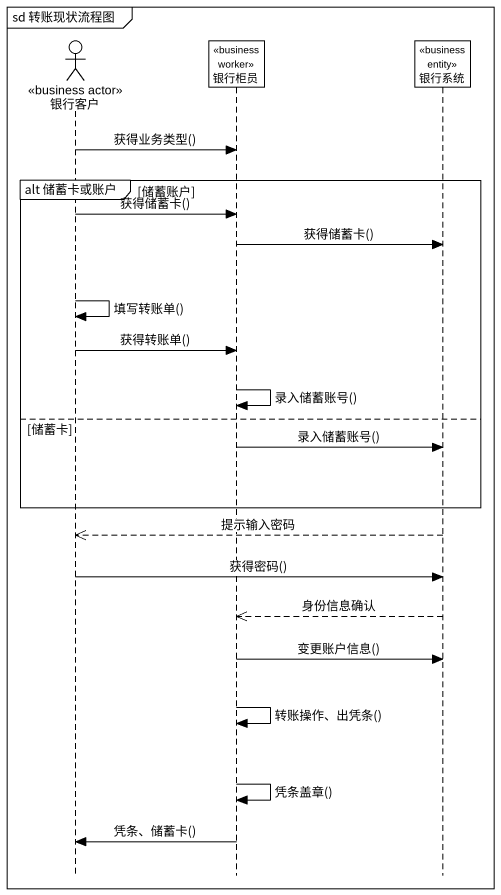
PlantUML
@startuml
mainframe sd 转账现状流程图
hide footbox
actor 银行客户 <<business actor>>
participant 银行柜员 <<business worker>>
participant 银行系统 <<business entity>>

银行客户 -> 银行柜员 : 获得业务类型()
group alt 储蓄卡或账户 [储蓄账户]
  银行客户 -> 银行柜员 : 获得储蓄卡()
  银行柜员 -> 银行系统 : 获得储蓄卡()
  银行客户 -> 银行客户 : 填写转账单()
  银行客户 -> 银行柜员 : 获得转账单()
  银行柜员 -> 银行柜员 : 录入储蓄账号()
else 储蓄卡
  银行柜员 -> 银行系统 : 录入储蓄账号()
end
银行系统 -->> 银行客户 : 提示输入密码
银行客户 -> 银行系统 : 获得密码()
银行系统 -->> 银行柜员 : 身份信息确认
银行柜员 -> 银行系统 : 变更账户信息()
银行柜员 -> 银行柜员 : 转账操作、出凭条()
银行柜员 -> 银行柜员 : 凭条盖章()
银行柜员 -> 银行客户 : 凭条、储蓄卡()
@enduml
